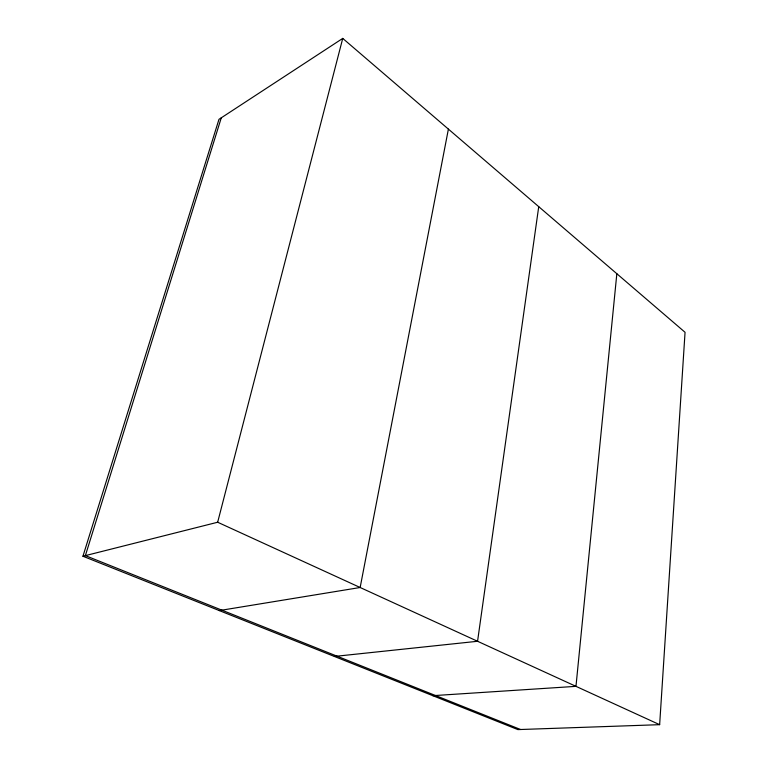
<?xml version="1.0" encoding="UTF-8"?>
<svg xmlns="http://www.w3.org/2000/svg" width="768" height="768" viewBox="0 0 768 768"><rect width="100%" height="100%" fill="white"/><g stroke="black" fill="none" stroke-linecap="round" stroke-linejoin="round"><path stroke-width="1.15" d="M659.645 724.675L685.056 332.294L342.739 38.4L218.976 119.328L82.944 556.234L517.891 729.6L659.645 724.675L217.661 522.24L82.944 556.234M616.838 273.725L575.971 686.352L432.768 695.674M538.733 206.669L477.562 641.28L334.358 656.448M448.397 129.11L360.154 587.501L219.293 610.579M217.661 522.24L342.739 38.4M221.27 117.821L85.373 555.619L520.56 729.504"/></g></svg>
